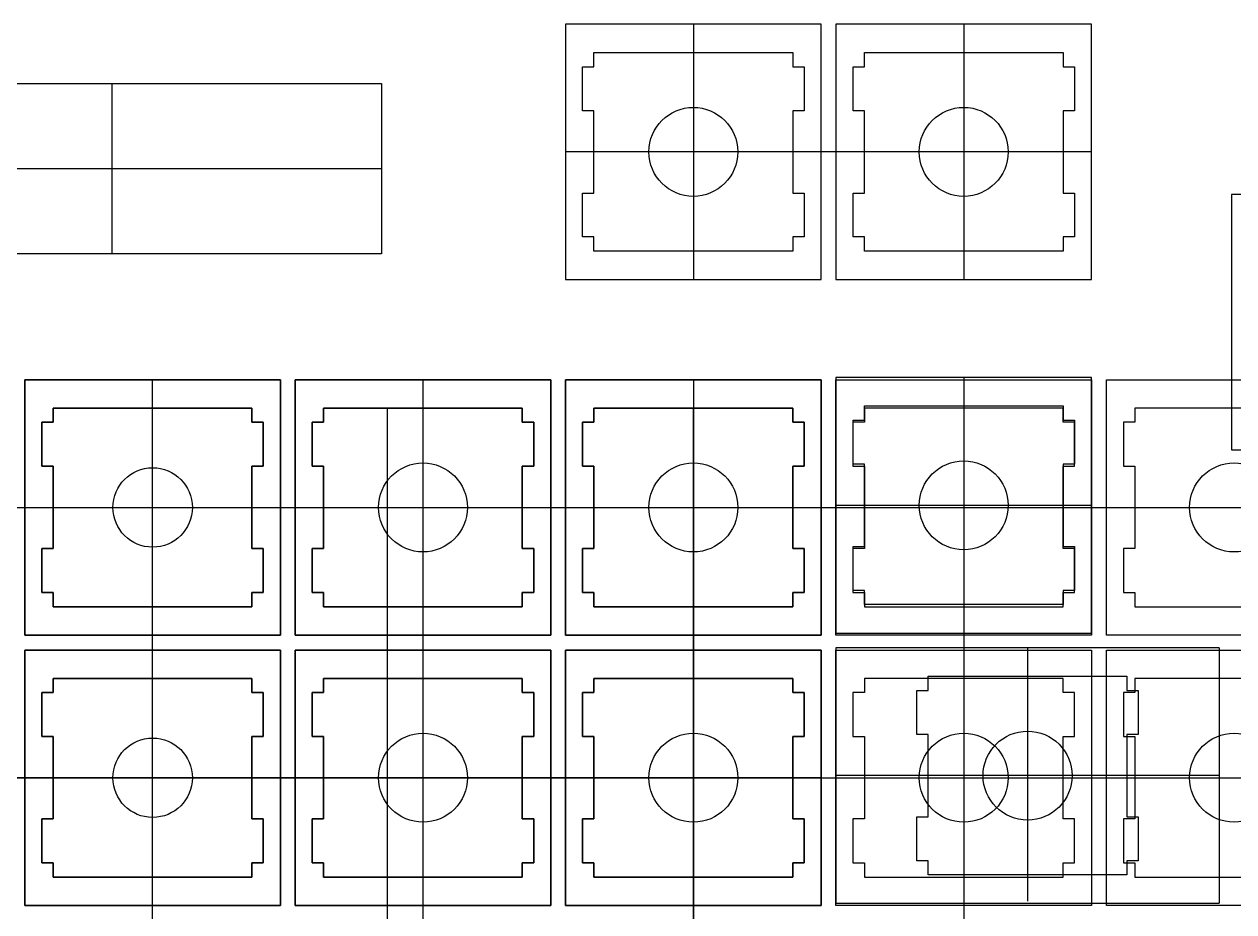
# Model space of a CAD drawing. Header units: millimetres. Extents: x -449 to 264, y -662 to 324.
# Drawn here: x 29.1 to 114.3, y 28.6 to 91.2 of the extents above; entities that cross this region are included whole.
import ezdxf

# ---------------------------------------------------------------- set-up
doc = ezdxf.new("R2010")
doc.units = ezdxf.units.MM
doc.layers.get('0').update_dxf_attribs({"color": 4, "lineweight": 25, "true_color": 0x00ffff})
for name, color, linetype, lineweight, true_color in [('keycap', 56, 'Continuous', 25, 0x808000), ('livello 1', 1, 'Continuous', 25, 0xff0000), ('livello 2', 3, 'Continuous', 25, 0x00ff00)]:
    doc.layers.add(name, color=color, linetype=linetype, lineweight=lineweight, true_color=true_color)

msp = doc.modelspace()

# ---------------------------------------------------------------- linework, layer by layer
for p, q in [((31.1, 64.152), (31.1, 63.151)), ((45.099, 64.152), (31.1, 64.152)), ((45.099, 63.151), (45.099, 64.152)), ((50.148, 64.152), (50.148, 63.151)), ((64.149, 64.152), (50.148, 64.152)), ((64.149, 63.151), (64.149, 64.152)), ((69.2, 64.152), (69.2, 63.151)), ((83.199, 64.152), (69.2, 64.152)), ((83.199, 63.151), (83.199, 64.152)), ((88.25, 64.152), (88.25, 63.151)), ((102.249, 64.152), (88.25, 64.152)), ((102.249, 63.151), (102.249, 64.152)), ((107.3, 64.152), (107.3, 63.151)), ((121.299, 64.152), (107.3, 64.152)), ((31.1, 63.151), (30.299, 63.151)), ((30.299, 63.151), (30.299, 60.05)), ((45.898, 63.151), (45.099, 63.151)), ((45.898, 60.05), (45.898, 63.151)), ((50.148, 63.151), (49.349, 63.151)), ((49.349, 63.151), (49.349, 60.05)), ((64.95, 63.151), (64.149, 63.151)), ((64.95, 60.05), (64.95, 63.151)), ((69.2, 63.151), (68.399, 63.151)), ((68.399, 63.151), (68.399, 60.05)), ((84, 63.151), (83.199, 63.151)), ((84, 60.05), (84, 63.151)), ((88.25, 63.151), (87.449, 63.151)), ((87.449, 63.151), (87.449, 60.05)), ((103.05, 63.151), (102.249, 63.151)), ((103.05, 60.05), (103.05, 63.151)), ((107.3, 63.151), (106.499, 63.151)), ((106.499, 63.151), (106.499, 60.05)), ((30.299, 60.05), (31.1, 60.05)), ((31.1, 60.05), (31.1, 54.25)), ((45.099, 54.25), (45.099, 60.05)), ((45.099, 60.05), (45.898, 60.05)), ((49.349, 60.05), (50.148, 60.05)), ((50.148, 60.05), (50.148, 54.25)), ((64.149, 54.25), (64.149, 60.05)), ((64.149, 60.05), (64.95, 60.05)), ((68.399, 60.05), (69.2, 60.05)), ((69.2, 60.05), (69.2, 54.25)), ((83.199, 54.25), (83.199, 60.05)), ((83.199, 60.05), (84, 60.05)), ((87.449, 60.05), (88.25, 60.05)), ((88.25, 60.05), (88.25, 54.25)), ((102.249, 54.25), (102.249, 60.05)), ((102.249, 60.05), (103.05, 60.05)), ((106.499, 60.05), (107.3, 60.05)), ((107.3, 60.05), (107.3, 54.25)), ((31.1, 54.25), (30.299, 54.25)), ((30.299, 54.25), (30.299, 51.151)), ((45.898, 54.25), (45.099, 54.25)), ((45.898, 51.151), (45.898, 54.25)), ((50.148, 54.25), (49.349, 54.25)), ((49.349, 54.25), (49.349, 51.151)), ((64.95, 54.25), (64.149, 54.25)), ((64.95, 51.151), (64.95, 54.25)), ((69.2, 54.25), (68.399, 54.25)), ((68.399, 54.25), (68.399, 51.151)), ((84, 54.25), (83.199, 54.25)), ((84, 51.151), (84, 54.25)), ((88.25, 54.25), (87.449, 54.25)), ((87.449, 54.25), (87.449, 51.151)), ((103.05, 54.25), (102.249, 54.25)), ((103.05, 51.151), (103.05, 54.25)), ((107.3, 54.25), (106.499, 54.25)), ((106.499, 54.25), (106.499, 51.151)), ((30.299, 51.151), (31.1, 51.151)), ((31.1, 51.151), (31.1, 50.15)), ((45.099, 50.15), (45.099, 51.151)), ((45.099, 51.151), (45.898, 51.151)), ((49.349, 51.151), (50.148, 51.151)), ((50.148, 51.151), (50.148, 50.15)), ((64.149, 50.15), (64.149, 51.151)), ((64.149, 51.151), (64.95, 51.151)), ((68.399, 51.151), (69.2, 51.151)), ((69.2, 51.151), (69.2, 50.15)), ((83.199, 50.15), (83.199, 51.151)), ((83.199, 51.151), (84, 51.151)), ((87.449, 51.151), (88.25, 51.151)), ((88.25, 51.151), (88.25, 50.15)), ((102.249, 50.15), (102.249, 51.151)), ((102.249, 51.151), (103.05, 51.151)), ((106.499, 51.151), (107.3, 51.151)), ((107.3, 51.151), (107.3, 50.15)), ((31.1, 50.15), (45.099, 50.15)), ((50.148, 50.15), (64.149, 50.15)), ((69.2, 50.15), (83.199, 50.15)), ((88.25, 50.15), (102.249, 50.15)), ((107.3, 50.15), (121.299, 50.15)), ((31.1, 45.101), (31.1, 44.101)), ((45.099, 45.101), (31.1, 45.101)), ((45.099, 44.101), (45.099, 45.101)), ((50.148, 45.101), (50.148, 44.101)), ((64.149, 45.101), (50.148, 45.101)), ((64.149, 44.101), (64.149, 45.101)), ((69.2, 45.101), (69.2, 44.101)), ((83.199, 45.101), (69.2, 45.101)), ((83.199, 44.101), (83.199, 45.101)), ((88.25, 45.101), (88.25, 44.101)), ((102.249, 45.101), (88.25, 45.101)), ((102.249, 44.101), (102.249, 45.101)), ((107.3, 45.101), (107.3, 44.101)), ((121.299, 45.101), (107.3, 45.101)), ((31.1, 44.101), (30.299, 44.101)), ((30.299, 44.101), (30.299, 41)), ((45.898, 44.101), (45.099, 44.101)), ((45.898, 41), (45.898, 44.101)), ((50.148, 44.101), (49.349, 44.101)), ((49.349, 44.101), (49.349, 41)), ((64.95, 44.101), (64.149, 44.101)), ((64.95, 41), (64.95, 44.101)), ((69.2, 44.101), (68.399, 44.101)), ((68.399, 44.101), (68.399, 41)), ((84, 44.101), (83.199, 44.101)), ((84, 41), (84, 44.101)), ((88.25, 44.101), (87.449, 44.101)), ((87.449, 44.101), (87.449, 41)), ((103.05, 44.101), (102.249, 44.101)), ((103.05, 41), (103.05, 44.101)), ((107.3, 44.101), (106.499, 44.101)), ((106.499, 44.101), (106.499, 41)), ((30.299, 41), (31.1, 41)), ((31.1, 41), (31.1, 35.2)), ((45.099, 35.2), (45.099, 41)), ((45.099, 41), (45.898, 41)), ((49.349, 41), (50.148, 41)), ((50.148, 41), (50.148, 35.2)), ((64.149, 35.2), (64.149, 41)), ((64.149, 41), (64.95, 41)), ((68.399, 41), (69.2, 41)), ((69.2, 41), (69.2, 35.2)), ((83.199, 35.2), (83.199, 41)), ((83.199, 41), (84, 41)), ((87.449, 41), (88.25, 41)), ((88.25, 41), (88.25, 35.2)), ((102.249, 35.2), (102.249, 41)), ((102.249, 41), (103.05, 41)), ((106.499, 41), (107.3, 41)), ((107.3, 41), (107.3, 35.2)), ((31.1, 35.2), (30.299, 35.2)), ((30.299, 35.2), (30.299, 32.101)), ((45.898, 35.2), (45.099, 35.2)), ((45.898, 32.101), (45.898, 35.2)), ((50.148, 35.2), (49.349, 35.2)), ((49.349, 35.2), (49.349, 32.101)), ((64.95, 35.2), (64.149, 35.2)), ((64.95, 32.101), (64.95, 35.2)), ((69.2, 35.2), (68.399, 35.2)), ((68.399, 35.2), (68.399, 32.101)), ((84, 35.2), (83.199, 35.2)), ((84, 32.101), (84, 35.2)), ((88.25, 35.2), (87.449, 35.2)), ((87.449, 35.2), (87.449, 32.101)), ((103.05, 35.2), (102.249, 35.2)), ((103.05, 32.101), (103.05, 35.2)), ((107.3, 35.2), (106.499, 35.2)), ((106.499, 35.2), (106.499, 32.101)), ((30.299, 32.101), (31.1, 32.101)), ((31.1, 32.101), (31.1, 31.1)), ((45.099, 31.1), (45.099, 32.101)), ((45.099, 32.101), (45.898, 32.101)), ((49.349, 32.101), (50.148, 32.101)), ((50.148, 32.101), (50.148, 31.1)), ((64.149, 31.1), (64.149, 32.101)), ((64.149, 32.101), (64.95, 32.101)), ((68.399, 32.101), (69.2, 32.101)), ((69.2, 32.101), (69.2, 31.1)), ((83.199, 31.1), (83.199, 32.101)), ((83.199, 32.101), (84, 32.101)), ((87.449, 32.101), (88.25, 32.101)), ((88.25, 32.101), (88.25, 31.1)), ((102.249, 31.1), (102.249, 32.101)), ((102.249, 32.101), (103.05, 32.101)), ((106.499, 32.101), (107.3, 32.101)), ((107.3, 32.101), (107.3, 31.1)), ((31.1, 31.1), (45.099, 31.1)), ((50.148, 31.1), (64.149, 31.1)), ((69.2, 31.1), (83.199, 31.1)), ((88.25, 31.1), (102.249, 31.1)), ((107.3, 31.1), (121.299, 31.1))]:
    msp.add_line(p, q)
at = {"lineweight": -2, "flags": 128}
for points in [[(47.1, 48.15), (29.1, 48.15), (29.1, 66.149), (47.1, 66.149)], [(66.15, 48.15), (48.15, 48.15), (48.15, 66.149), (66.15, 66.149)], [(85.2, 48.15), (67.2, 48.15), (67.2, 66.149), (85.2, 66.149)], [(104.25, 48.15), (86.25, 48.15), (86.25, 66.149), (104.25, 66.149)], [(123.3, 48.15), (105.3, 48.15), (105.3, 66.149), (123.3, 66.149)], [(47.1, 29.1), (29.1, 29.1), (29.1, 47.099), (47.1, 47.099)], [(66.15, 29.1), (48.15, 29.1), (48.15, 47.099), (66.15, 47.099)], [(85.2, 29.1), (67.2, 29.1), (67.2, 47.099), (85.2, 47.099)], [(104.25, 29.1), (86.25, 29.1), (86.25, 47.099), (104.25, 47.099)], [(123.3, 29.1), (105.3, 29.1), (105.3, 47.099), (123.3, 47.099)]]:
    msp.add_lwpolyline(points, close=True, dxfattribs=at)
msp.add_lwpolyline([(95.25, 66.149), (95.25, 10.05)], dxfattribs=at)
at = {"flags": 128}
for points in [[(38.1, -7), (38.1, 64.152)], [(57.149, 64.152), (57.149, -7)], [(76.2, -7), (76.2, 64.152)], [(-9, 57.15), (133.3, 57.15)], [(-9, 38.1), (123.3, 38.1)]]:
    msp.add_lwpolyline(points, dxfattribs=at)
at = {"layer": 'keycap', "flags": 128}
msp.add_lwpolyline([(85.2, -11.5), (67.2, -11.5, -0.052943), (66.675, -11.444, -0.052943), (66.15, -11.5), (48.15, -11.5, -0.414214), (45.65, -9), (45.65, -8.999), (45.65, 4.819), (45.65, 8.999), (45.65, 9, -0.414214), (48.15, 11.5), (54.649, 11.5), (54.649, 64.152)], format="xyb", dxfattribs=at)
msp.add_lwpolyline([(85.2, -11.5), (67.2, -11.5, -0.052943), (66.675, -11.444, -0.052943), (66.15, -11.5), (48.15, -11.5, -0.414214), (45.65, -9), (45.65, -8.999), (45.65, 4.819), (45.65, 8.999), (45.65, 9, -0.414214), (48.15, 11.5), (54.649, 11.5), (54.649, 64.152)], format="xyb", dxfattribs=at)
msp.add_lwpolyline([(85.2, -11.5), (67.2, -11.5, -0.052943), (66.675, -11.444, -0.052943), (66.15, -11.5), (48.15, -11.5, -0.414214), (45.65, -9), (45.65, -8.999), (45.65, 4.819), (45.65, 8.999), (45.65, 9, -0.414214), (48.15, 11.5), (54.649, 11.5), (54.649, 64.152)], format="xyb", dxfattribs=at)
msp.add_lwpolyline([(85.2, -11.5), (67.2, -11.5, -0.052943), (66.675, -11.444, -0.052943), (66.15, -11.5), (48.15, -11.5, -0.414214), (45.65, -9), (45.65, -8.999), (45.65, 4.819), (45.65, 8.999), (45.65, 9, -0.414214), (48.15, 11.5), (54.649, 11.5), (54.649, 64.152)], format="xyb", dxfattribs=at)
msp.add_lwpolyline([(85.2, -11.5), (67.2, -11.5, -0.052943), (66.675, -11.444, -0.052943), (66.15, -11.5), (48.15, -11.5, -0.414214), (45.65, -9), (45.65, -8.999), (45.65, 4.819), (45.65, 8.999), (45.65, 9, -0.414214), (48.15, 11.5), (54.649, 11.5), (54.649, 64.152)], format="xyb", dxfattribs=at)
msp.add_lwpolyline([(85.2, -11.5), (67.2, -11.5, -0.052943), (66.675, -11.444, -0.052943), (66.15, -11.5), (48.15, -11.5, -0.414214), (45.65, -9), (45.65, -8.999), (45.65, 4.819), (45.65, 8.999), (45.65, 9, -0.414214), (48.15, 11.5), (54.649, 11.5), (54.649, 64.152)], format="xyb", dxfattribs=at)
msp.add_lwpolyline([(85.2, -11.5), (67.2, -11.5, -0.052943), (66.675, -11.444, -0.052943), (66.15, -11.5), (48.15, -11.5, -0.414214), (45.65, -9), (45.65, -8.999), (45.65, 4.819), (45.65, 8.999), (45.65, 9, -0.414214), (48.15, 11.5), (54.649, 11.5), (54.649, 64.152)], format="xyb", dxfattribs=at)
msp.add_lwpolyline([(85.2, -11.5), (67.2, -11.5, -0.052943), (66.675, -11.444, -0.052943), (66.15, -11.5), (48.15, -11.5, -0.414214), (45.65, -9), (45.65, -8.999), (45.65, 4.819), (45.65, 8.999), (45.65, 9, -0.414214), (48.15, 11.5), (54.649, 11.5), (54.649, 64.152)], format="xyb", dxfattribs=at)
msp.add_lwpolyline([(85.2, -11.5), (67.2, -11.5, -0.052943), (66.675, -11.444, -0.052943), (66.15, -11.5), (48.15, -11.5, -0.414214), (45.65, -9), (45.65, -8.999), (45.65, 4.819), (45.65, 8.999), (45.65, 9, -0.414214), (48.15, 11.5), (54.649, 11.5), (54.649, 64.152)], format="xyb", dxfattribs=at)
msp.add_lwpolyline([(85.2, -11.5), (67.2, -11.5, -0.052943), (66.675, -11.444, -0.052943), (66.15, -11.5), (48.15, -11.5, -0.414214), (45.65, -9), (45.65, -8.999), (45.65, 4.819), (45.65, 8.999), (45.65, 9, -0.414214), (48.15, 11.5), (54.649, 11.5), (54.649, 64.152)], format="xyb", dxfattribs=at)
msp.add_lwpolyline([(85.2, -11.5), (67.2, -11.5, -0.052943), (66.675, -11.444, -0.052943), (66.15, -11.5), (48.15, -11.5, -0.414214), (45.65, -9), (45.65, -8.999), (45.65, 4.819), (45.65, 8.999), (45.65, 9, -0.414214), (48.15, 11.5), (54.649, 11.5), (54.649, 64.152)], format="xyb", dxfattribs=at)
msp.add_lwpolyline([(85.2, -11.5), (67.2, -11.5, -0.052943), (66.675, -11.444, -0.052943), (66.15, -11.5), (48.15, -11.5, -0.414214), (45.65, -9), (45.65, -8.999), (45.65, 4.819), (45.65, 8.999), (45.65, 9, -0.414214), (48.15, 11.5), (54.649, 11.5), (54.649, 64.152)], format="xyb", dxfattribs=at)
msp.add_lwpolyline([(85.2, -11.5), (67.2, -11.5, -0.052943), (66.675, -11.444, -0.052943), (66.15, -11.5), (48.15, -11.5, -0.414214), (45.65, -9), (45.65, -8.999), (45.65, 4.819), (45.65, 8.999), (45.65, 9, -0.414214), (48.15, 11.5), (54.649, 11.5), (54.649, 64.152)], format="xyb", dxfattribs=at)
msp.add_lwpolyline([(85.2, -11.5), (67.2, -11.5, -0.052943), (66.675, -11.444, -0.052943), (66.15, -11.5), (48.15, -11.5, -0.414214), (45.65, -9), (45.65, -8.999), (45.65, 4.819), (45.65, 8.999), (45.65, 9, -0.414214), (48.15, 11.5), (54.649, 11.5), (54.649, 64.152)], format="xyb", dxfattribs=at)
msp.add_lwpolyline([(85.2, -11.5), (67.2, -11.5, -0.052943), (66.675, -11.444, -0.052943), (66.15, -11.5), (48.15, -11.5, -0.414214), (45.65, -9), (45.65, -8.999), (45.65, 4.819), (45.65, 8.999), (45.65, 9, -0.414214), (48.15, 11.5), (54.649, 11.5), (54.649, 64.152)], format="xyb", dxfattribs=at)
msp.add_lwpolyline([(85.2, -11.5), (67.2, -11.5, -0.052943), (66.675, -11.444, -0.052943), (66.15, -11.5), (48.15, -11.5, -0.414214), (45.65, -9), (45.65, -8.999), (45.65, 4.819), (45.65, 8.999), (45.65, 9, -0.414214), (48.15, 11.5), (54.649, 11.5), (54.649, 64.152)], format="xyb", dxfattribs=at)
msp.add_lwpolyline([(85.2, -11.5), (67.2, -11.5, -0.052943), (66.675, -11.444, -0.052943), (66.15, -11.5), (48.15, -11.5, -0.414214), (45.65, -9), (45.65, -8.999), (45.65, 4.819), (45.65, 8.999), (45.65, 9, -0.414214), (48.15, 11.5), (54.649, 11.5), (54.649, 64.152)], format="xyb", dxfattribs=at)
msp.add_lwpolyline([(85.2, -11.5), (67.2, -11.5, -0.052943), (66.675, -11.444, -0.052943), (66.15, -11.5), (48.15, -11.5, -0.414214), (45.65, -9), (45.65, -8.999), (45.65, 4.819), (45.65, 8.999), (45.65, 9, -0.414214), (48.15, 11.5), (54.649, 11.5), (54.649, 64.152)], format="xyb", dxfattribs=at)
msp.add_lwpolyline([(85.2, -11.5), (67.2, -11.5, -0.052943), (66.675, -11.444, -0.052943), (66.15, -11.5), (48.15, -11.5, -0.414214), (45.65, -9), (45.65, -8.999), (45.65, 4.819), (45.65, 8.999), (45.65, 9, -0.414214), (48.15, 11.5), (54.649, 11.5), (54.649, 64.152)], format="xyb", dxfattribs=at)
msp.add_lwpolyline([(85.2, -11.5), (67.2, -11.5, -0.052943), (66.675, -11.444, -0.052943), (66.15, -11.5), (48.15, -11.5, -0.414214), (45.65, -9), (45.65, -8.999), (45.65, 4.819), (45.65, 8.999), (45.65, 9, -0.414214), (48.15, 11.5), (54.649, 11.5), (54.649, 64.152)], format="xyb", dxfattribs=at)
msp.add_lwpolyline([(85.2, -11.5), (67.2, -11.5, -0.052943), (66.675, -11.444, -0.052943), (66.15, -11.5), (48.15, -11.5, -0.414214), (45.65, -9), (45.65, -8.999), (45.65, 4.819), (45.65, 8.999), (45.65, 9, -0.414214), (48.15, 11.5), (54.649, 11.5), (54.649, 64.152)], format="xyb", dxfattribs=at)
msp.add_lwpolyline([(85.2, -11.5), (67.2, -11.5, -0.052943), (66.675, -11.444, -0.052943), (66.15, -11.5), (48.15, -11.5, -0.414214), (45.65, -9), (45.65, -8.999), (45.65, 4.819), (45.65, 8.999), (45.65, 9, -0.414214), (48.15, 11.5), (54.649, 11.5), (54.649, 64.152)], format="xyb", dxfattribs=at)
msp.add_lwpolyline([(85.2, -11.5), (67.2, -11.5, -0.052943), (66.675, -11.444, -0.052943), (66.15, -11.5), (48.15, -11.5, -0.414214), (45.65, -9), (45.65, -8.999), (45.65, 4.819), (45.65, 8.999), (45.65, 9, -0.414214), (48.15, 11.5), (54.649, 11.5), (54.649, 64.152)], format="xyb", dxfattribs=at)
msp.add_lwpolyline([(85.2, -11.5), (67.2, -11.5, -0.052943), (66.675, -11.444, -0.052943), (66.15, -11.5), (48.15, -11.5, -0.414214), (45.65, -9), (45.65, -8.999), (45.65, 4.819), (45.65, 8.999), (45.65, 9, -0.414214), (48.15, 11.5), (54.649, 11.5), (54.649, 64.152)], format="xyb", dxfattribs=at)
msp.add_lwpolyline([(85.2, -11.5), (67.2, -11.5, -0.052943), (66.675, -11.444, -0.052943), (66.15, -11.5), (48.15, -11.5, -0.414214), (45.65, -9), (45.65, -8.999), (45.65, 4.819), (45.65, 8.999), (45.65, 9, -0.414214), (48.15, 11.5), (54.649, 11.5), (54.649, 64.152)], format="xyb", dxfattribs=at)
msp.add_lwpolyline([(85.2, -11.5), (67.2, -11.5, -0.052943), (66.675, -11.444, -0.052943), (66.15, -11.5), (48.15, -11.5, -0.414214), (45.65, -9), (45.65, -8.999), (45.65, 4.819), (45.65, 8.999), (45.65, 9, -0.414214), (48.15, 11.5), (54.649, 11.5), (54.649, 64.152)], format="xyb", dxfattribs=at)
msp.add_lwpolyline([(85.2, -11.5), (67.2, -11.5, -0.052943), (66.675, -11.444, -0.052943), (66.15, -11.5), (48.15, -11.5, -0.414214), (45.65, -9), (45.65, -8.999), (45.65, 4.819), (45.65, 8.999), (45.65, 9, -0.414214), (48.15, 11.5), (54.649, 11.5), (54.649, 64.152)], format="xyb", dxfattribs=at)
at = {"layer": 'livello 1'}
for p, q in [((69.2, 88.21), (69.2, 89.211)), ((69.2, 89.211), (83.201, 89.211)), ((83.201, 89.211), (83.201, 88.21)), ((88.249, 88.21), (88.249, 89.211)), ((88.249, 89.211), (102.25, 89.211)), ((102.25, 89.211), (102.25, 88.21)), ((68.399, 85.111), (68.399, 88.21)), ((68.399, 88.21), (69.2, 88.21)), ((83.201, 88.21), (83.999, 88.21)), ((83.999, 88.21), (83.999, 85.111)), ((87.45, 85.111), (87.45, 88.21)), ((87.45, 88.21), (88.249, 88.21)), ((102.25, 88.21), (103.049, 88.21)), ((103.049, 88.21), (103.049, 85.111)), ((69.2, 85.111), (68.399, 85.111)), ((69.2, 79.311), (69.2, 85.111)), ((83.999, 85.111), (83.201, 85.111)), ((83.201, 85.111), (83.201, 79.311)), ((88.249, 85.111), (87.45, 85.111)), ((88.249, 79.311), (88.249, 85.111)), ((103.049, 85.111), (102.25, 85.111)), ((102.25, 85.111), (102.25, 79.311)), ((68.399, 76.211), (68.399, 79.311)), ((68.399, 79.311), (69.2, 79.311)), ((83.201, 79.311), (83.999, 79.311)), ((83.999, 79.311), (83.999, 76.211)), ((87.45, 76.211), (87.45, 79.311)), ((87.45, 79.311), (88.249, 79.311)), ((102.25, 79.311), (103.049, 79.311)), ((103.049, 79.311), (103.049, 76.211)), ((69.2, 76.211), (68.399, 76.211)), ((69.2, 75.211), (69.2, 76.211)), ((83.999, 76.211), (83.201, 76.211)), ((83.201, 76.211), (83.201, 75.211)), ((88.249, 76.211), (87.45, 76.211)), ((88.249, 75.211), (88.249, 76.211)), ((103.049, 76.211), (102.25, 76.211)), ((102.25, 76.211), (102.25, 75.211)), ((83.201, 75.211), (69.2, 75.211)), ((102.25, 75.211), (88.249, 75.211)), ((31.1, 63.151), (31.1, 64.152)), ((31.1, 64.152), (45.1, 64.152)), ((45.1, 64.152), (45.1, 63.151)), ((50.15, 63.151), (50.15, 64.152)), ((50.15, 64.152), (64.15, 64.152)), ((64.15, 64.152), (64.15, 63.151)), ((69.2, 63.151), (69.2, 64.152)), ((69.2, 64.152), (83.2, 64.152)), ((83.2, 64.152), (83.2, 63.151)), ((88.25, 63.301), (88.25, 64.302)), ((88.25, 64.302), (102.25, 64.302)), ((102.25, 64.302), (102.25, 63.301)), ((30.299, 60.05), (30.299, 63.151)), ((30.299, 63.151), (31.1, 63.151)), ((45.1, 63.151), (45.899, 63.151)), ((45.899, 63.151), (45.899, 60.05)), ((49.349, 60.05), (49.349, 63.151)), ((49.349, 63.151), (50.15, 63.151)), ((64.15, 63.151), (64.949, 63.151)), ((64.949, 63.151), (64.949, 60.05)), ((68.399, 60.05), (68.399, 63.151)), ((68.399, 63.151), (69.2, 63.151)), ((83.2, 63.151), (83.999, 63.151)), ((83.999, 63.151), (83.999, 60.05)), ((87.45, 60.2), (87.45, 63.301)), ((87.45, 63.301), (88.25, 63.301)), ((102.25, 63.301), (103.049, 63.301)), ((103.049, 63.301), (103.049, 60.2)), ((31.1, 60.05), (30.299, 60.05)), ((31.1, 54.25), (31.1, 60.05)), ((45.899, 60.05), (45.1, 60.05)), ((45.1, 60.05), (45.1, 54.25)), ((50.15, 60.05), (49.349, 60.05)), ((50.15, 54.25), (50.15, 60.05)), ((64.949, 60.05), (64.15, 60.05)), ((64.15, 60.05), (64.15, 54.25)), ((69.2, 60.05), (68.399, 60.05)), ((69.2, 54.25), (69.2, 60.05)), ((83.999, 60.05), (83.2, 60.05)), ((83.2, 60.05), (83.2, 54.25)), ((88.25, 60.2), (87.45, 60.2)), ((88.25, 54.4), (88.25, 60.2)), ((103.049, 60.2), (102.25, 60.2)), ((102.25, 60.2), (102.25, 54.4)), ((30.299, 51.151), (30.299, 54.25)), ((30.299, 54.25), (31.1, 54.25)), ((45.1, 54.25), (45.899, 54.25)), ((45.899, 54.25), (45.899, 51.151)), ((49.349, 51.151), (49.349, 54.25)), ((49.349, 54.25), (50.15, 54.25)), ((64.15, 54.25), (64.949, 54.25)), ((64.949, 54.25), (64.949, 51.151)), ((68.399, 51.151), (68.399, 54.25)), ((68.399, 54.25), (69.2, 54.25)), ((83.2, 54.25), (83.999, 54.25)), ((83.999, 54.25), (83.999, 51.151)), ((87.45, 51.301), (87.45, 54.4)), ((87.45, 54.4), (88.25, 54.4)), ((102.25, 54.4), (103.049, 54.4)), ((103.049, 54.4), (103.049, 51.301)), ((31.1, 51.151), (30.299, 51.151)), ((31.1, 50.15), (31.1, 51.151)), ((45.899, 51.151), (45.1, 51.151)), ((45.1, 51.151), (45.1, 50.15)), ((50.15, 51.151), (49.349, 51.151)), ((50.15, 50.15), (50.15, 51.151)), ((64.949, 51.151), (64.15, 51.151)), ((64.15, 51.151), (64.15, 50.15)), ((69.2, 51.151), (68.399, 51.151)), ((69.2, 50.15), (69.2, 51.151)), ((83.999, 51.151), (83.2, 51.151)), ((83.2, 51.151), (83.2, 50.15)), ((88.25, 51.301), (87.45, 51.301)), ((88.25, 50.3), (88.25, 51.301)), ((103.049, 51.301), (102.25, 51.301)), ((102.25, 51.301), (102.25, 50.3)), ((102.25, 50.3), (88.25, 50.3)), ((45.1, 50.15), (31.1, 50.15)), ((64.15, 50.15), (50.15, 50.15)), ((83.2, 50.15), (69.2, 50.15)), ((92.749, 44.249), (92.749, 45.25)), ((92.749, 45.25), (106.75, 45.25)), ((106.75, 45.25), (106.75, 44.249)), ((31.1, 44.101), (31.1, 45.101)), ((31.1, 45.101), (45.1, 45.101)), ((45.1, 45.101), (45.1, 44.101)), ((50.15, 44.101), (50.15, 45.101)), ((50.15, 45.101), (64.15, 45.101)), ((64.15, 45.101), (64.15, 44.101)), ((69.2, 44.101), (69.2, 45.101)), ((69.2, 45.101), (83.2, 45.101)), ((83.2, 45.101), (83.2, 44.101)), ((30.299, 41), (30.299, 44.101)), ((30.299, 44.101), (31.1, 44.101)), ((45.1, 44.101), (45.899, 44.101)), ((45.899, 44.101), (45.899, 41)), ((49.349, 41), (49.349, 44.101)), ((49.349, 44.101), (50.15, 44.101)), ((64.15, 44.101), (64.949, 44.101)), ((64.949, 44.101), (64.949, 41)), ((68.399, 41), (68.399, 44.101)), ((68.399, 44.101), (69.2, 44.101)), ((83.2, 44.101), (83.999, 44.101)), ((83.999, 44.101), (83.999, 41)), ((91.95, 41.148), (91.95, 44.249)), ((91.95, 44.249), (92.749, 44.249)), ((106.75, 44.249), (107.549, 44.249)), ((107.549, 44.249), (107.549, 41.148)), ((31.1, 41), (30.299, 41)), ((31.1, 35.2), (31.1, 41)), ((45.899, 41), (45.1, 41)), ((45.1, 41), (45.1, 35.2)), ((50.15, 41), (49.349, 41)), ((50.15, 35.2), (50.15, 41)), ((64.949, 41), (64.15, 41)), ((64.15, 41), (64.15, 35.2)), ((69.2, 41), (68.399, 41)), ((69.2, 35.2), (69.2, 41)), ((83.999, 41), (83.2, 41)), ((83.2, 41), (83.2, 35.2)), ((92.749, 41.148), (91.95, 41.148)), ((92.749, 35.348), (92.749, 41.148)), ((107.549, 41.148), (106.75, 41.148)), ((106.75, 41.148), (106.75, 35.348)), ((30.299, 32.101), (30.299, 35.2)), ((30.299, 35.2), (31.1, 35.2)), ((45.1, 35.2), (45.899, 35.2)), ((45.899, 35.2), (45.899, 32.101)), ((49.349, 32.101), (49.349, 35.2)), ((49.349, 35.2), (50.15, 35.2)), ((64.15, 35.2), (64.949, 35.2)), ((64.949, 35.2), (64.949, 32.101)), ((68.399, 32.101), (68.399, 35.2)), ((68.399, 35.2), (69.2, 35.2)), ((83.2, 35.2), (83.999, 35.2)), ((83.999, 35.2), (83.999, 32.101)), ((91.95, 32.249), (91.95, 35.348)), ((91.95, 35.348), (92.749, 35.348)), ((106.75, 35.348), (107.549, 35.348)), ((107.549, 35.348), (107.549, 32.249)), ((31.1, 32.101), (30.299, 32.101)), ((31.1, 31.1), (31.1, 32.101)), ((45.899, 32.101), (45.1, 32.101)), ((45.1, 32.101), (45.1, 31.1)), ((50.15, 32.101), (49.349, 32.101)), ((50.15, 31.1), (50.15, 32.101)), ((64.949, 32.101), (64.15, 32.101)), ((64.15, 32.101), (64.15, 31.1)), ((69.2, 32.101), (68.399, 32.101)), ((69.2, 31.1), (69.2, 32.101)), ((83.999, 32.101), (83.2, 32.101)), ((83.2, 32.101), (83.2, 31.1)), ((92.749, 32.249), (91.95, 32.249)), ((92.749, 31.248), (92.749, 32.249)), ((107.549, 32.249), (106.75, 32.249)), ((106.75, 32.249), (106.75, 31.248)), ((45.1, 31.1), (31.1, 31.1)), ((64.15, 31.1), (50.15, 31.1)), ((83.2, 31.1), (69.2, 31.1)), ((106.75, 31.248), (92.749, 31.248))]:
    msp.add_line(p, q, dxfattribs=at)
at = {"layer": 'livello 1', "flags": 128}
for points in [[(67.2, 73.211), (85.2, 73.211), (85.2, 91.21), (67.2, 91.21)], [(86.25, 73.211), (104.25, 73.211), (104.25, 91.21), (86.25, 91.21)], [(114.118, 61.202), (132.118, 61.202), (132.118, 79.201), (114.118, 79.201)], [(29.1, 48.15), (47.1, 48.15), (47.1, 66.149), (29.1, 66.149)], [(48.15, 48.15), (66.15, 48.15), (66.15, 66.149), (48.15, 66.149)], [(67.2, 48.15), (85.2, 48.15), (85.2, 66.149), (67.2, 66.149)], [(86.25, 48.3), (104.25, 48.3), (104.25, 66.299), (86.25, 66.299)], [(29.1, 29.1), (47.1, 29.1), (47.1, 47.099), (29.1, 47.099)], [(48.15, 29.1), (66.15, 29.1), (66.15, 47.099), (48.15, 47.099)], [(67.2, 29.1), (85.2, 29.1), (85.2, 47.099), (67.2, 47.099)]]:
    msp.add_lwpolyline(points, close=True, dxfattribs=at)
for points in [[(76.2, 91.21), (76.2, 73.211)], [(95.25, 91.21), (95.25, 73.211)], [(54.238, 75.023), (16.238, 75.023), (16.238, 87.023), (54.238, 87.023), (54.238, 75.023)], [(35.238, 75.023), (35.238, 87.023)], [(104.25, 82.21), (67.2, 82.21)], [(54.238, 81.023), (16.238, 81.023)], [(38.1, -9), (38.1, 66.149)], [(57.15, 66.149), (57.15, -9)], [(76.2, 66.149), (76.2, -9)], [(95.25, 66.299), (95.25, 48.3)], [(-10.077, 57.15), (94.123, 57.15)], [(86.25, 57.3), (104.25, 57.3)], [(86.25, 47.247), (86.25, 29.248)], [(113.25, 47.247), (86.25, 47.247)], [(99.75, 47.247), (99.75, 29.408)], [(113.25, 47.247), (113.25, 29.248)], [(85.2, 38.1), (-9, 38.1)], [(113.25, 38.248), (86.25, 38.248)], [(86.25, 29.248), (113.25, 29.248)]]:
    msp.add_lwpolyline(points, dxfattribs=at)
at = {"layer": 'livello 2'}
for centre, radius in [((76.2, 82.21), 3.134), ((95.25, 82.21), 3.134), ((38.1, 57.15), 2.8), ((57.15, 57.15), 3.134), ((76.202, 57.15), 3.134), ((95.25, 57.3), 3.134), ((114.3, 57.15), 3.134), ((57.15, 38.1), 3.134), ((76.202, 38.1), 3.134), ((95.25, 38.1), 3.134), ((99.75, 38.248), 3.134), ((114.3, 38.1), 3.134), ((38.1, 38.1), 2.8)]:
    msp.add_circle(centre, radius, dxfattribs=at)

doc.saveas('drawing.dxf')
